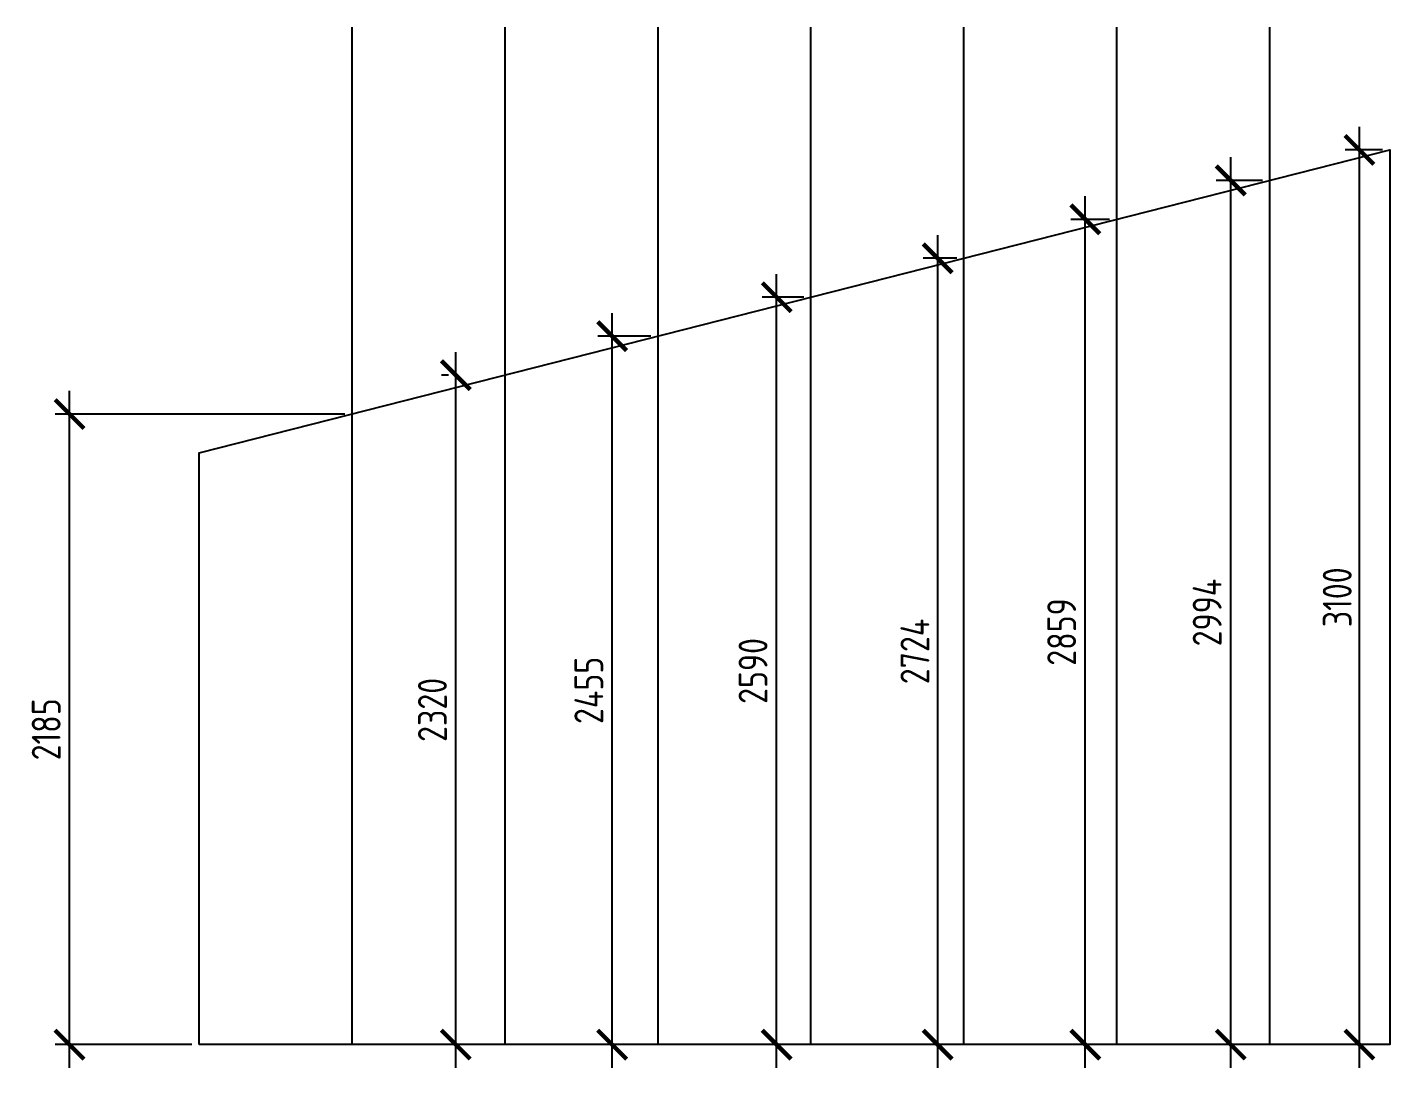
# Model space of a CAD drawing. Header units: millimetres. Extents: x 743280 to 1140305, y -337608 to -106611.
# Drawn here: x 932239 to 936960, y -262635 to -259031 of the extents above; entities that cross this region are included whole.
import ezdxf

# ---------------------------------------------------------------- set-up
doc = ezdxf.new("R2010")
doc.units = ezdxf.units.MM
doc.header["$PDMODE"] = 35
doc.layers.get('Defpoints').update_dxf_attribs({"color": 9})
doc.styles.add('GOST 2.304', font='CS_Gost2304.shx')
doc.dimstyles.new('СПДС', dxfattribs={"dimtxt": 2.5, "dimasz": 2.5, "dimexe": 1.25, "dimexo": 0.625, "dimtad": 1, "dimdec": 0, "dimtxsty": 'GOST 2.304', "dimblk": 'ARCHTICK', "dimblk1": 'ARCHTICK', "dimblk2": 'ARCHTICK', "dimcen": 2.5, "dimdle": 2, "dimadec": 0, "dimazin": 2, "dimtfac": 0.75, "dimtdec": 4, "dimtmove": 1, "dimatfit": 3, "dimfxl": 1, "dimtolj": 1, "dimarcsym": 1})

# ---------------------------------------------------------------- blocks, each defined once
blk = doc.blocks.new('*U690')
at = {"ltscale": 40}
blk.add_line((0, -1762.5, -25), (0, 1762.5, -25), dxfattribs=at)
blk = doc.blocks.new('*U691')
at = {"color": 0, "linetype": 'ByBlock', "lineweight": -2, "transparency": 16777216}
for p in [(0, 0), (530, 0), (1060, 0), (1590, 0), (2120, 0), (2650, 0), (3180, 0)]:
    blk.add_blockref('*U690', p, dxfattribs=at)
blk = doc.blocks.new('_ArchTick')
at = {"color": 0, "linetype": 'ByBlock', "const_width": 0.15}
blk.add_lwpolyline([(-0.5, -0.5), (0.5, 0.5)], dxfattribs=at)
blk = doc.blocks.new('*D692')
at = {"color": 0, "lineweight": -2, "ltscale": 40, "transparency": 16777216}
for p, q in [((932385.4, -262635.4), (932385.4, -260290.6)), ((933339.4, -260370.6), (932335.4, -260370.6)), ((932809.4, -262555.4), (932335.4, -262555.4))]:
    blk.add_line(p, q, dxfattribs=at)
at = {"layer": 'Defpoints', "color": 0, "ltscale": 40, "transparency": 16777216}
for p in [(932385.4, -260370.6), (933364.4, -260370.6), (932834.4, -262555.4)]:
    blk.add_point(p, dxfattribs=at)
at = {"color": 0, "lineweight": -2, "ltscale": 40, "transparency": 16777216, "xscale": 100, "yscale": 100, "zscale": 100}
for p, rotation in [((932385.4, -260370.6), 90), ((932385.4, -262555.4), 270)]:
    blk.add_blockref('_ArchTick', p, dxfattribs=dict(at, rotation=rotation))
at = {"color": 0, "ltscale": 40, "transparency": 16777216, "insert": (932304.5, -261463), "char_height": 100, "attachment_point": 5, "rotation": 90, "style": 'GOST 2.304'}
blk.add_mtext('\\A1;2185', dxfattribs=at)
blk = doc.blocks.new('*D693')
at = {"color": 0, "lineweight": -2, "ltscale": 40, "transparency": 16777216}
for p, q in [((933723.7, -262635.4), (933723.7, -260155.7)), ((933698.7, -260235.7), (933673.7, -260235.7)), ((933869.4, -262555.4), (933673.7, -262555.4))]:
    blk.add_line(p, q, dxfattribs=at)
at = {"layer": 'Defpoints', "color": 0, "ltscale": 40, "transparency": 16777216}
for p in [(933723.7, -260235.7), (933723.7, -260235.7), (933894.4, -262555.4)]:
    blk.add_point(p, dxfattribs=at)
at = {"color": 0, "lineweight": -2, "ltscale": 40, "transparency": 16777216, "xscale": 100, "yscale": 100, "zscale": 100}
for p, rotation in [((933723.7, -260235.7), 90), ((933723.7, -262555.4), 270)]:
    blk.add_blockref('_ArchTick', p, dxfattribs=dict(at, rotation=rotation))
at = {"color": 0, "ltscale": 40, "transparency": 16777216, "insert": (933642.8, -261395.6), "char_height": 100, "attachment_point": 5, "rotation": 90, "style": 'GOST 2.304'}
blk.add_mtext('\\A1;2320', dxfattribs=at)
blk = doc.blocks.new('*D694')
at = {"color": 0, "lineweight": -2, "ltscale": 40, "transparency": 16777216}
for p, q in [((934265.6, -262635.4), (934265.6, -260020.8)), ((934399.4, -260100.8), (934215.6, -260100.8)), ((934399.4, -262555.4), (934215.6, -262555.4))]:
    blk.add_line(p, q, dxfattribs=at)
at = {"layer": 'Defpoints', "color": 0, "ltscale": 40, "transparency": 16777216}
for p in [(934265.6, -260100.8), (934424.4, -260100.8), (934424.4, -262555.4)]:
    blk.add_point(p, dxfattribs=at)
at = {"color": 0, "lineweight": -2, "ltscale": 40, "transparency": 16777216, "xscale": 100, "yscale": 100, "zscale": 100}
for p, rotation in [((934265.6, -260100.8), 90), ((934265.6, -262555.4), 270)]:
    blk.add_blockref('_ArchTick', p, dxfattribs=dict(at, rotation=rotation))
at = {"color": 0, "ltscale": 40, "transparency": 16777216, "insert": (934184.7, -261328.1), "char_height": 100, "attachment_point": 5, "rotation": 90, "style": 'GOST 2.304'}
blk.add_mtext('\\A1;2455', dxfattribs=at)
blk = doc.blocks.new('*D695')
at = {"color": 0, "lineweight": -2, "ltscale": 40, "transparency": 16777216}
for p, q in [((934835.5, -262635.4), (934835.5, -259885.9)), ((934929.4, -259965.9), (934785.5, -259965.9)), ((934929.4, -262555.4), (934785.5, -262555.4))]:
    blk.add_line(p, q, dxfattribs=at)
at = {"layer": 'Defpoints', "color": 0, "ltscale": 40, "transparency": 16777216}
for p in [(934835.5, -259965.9), (934954.4, -259965.9), (934954.4, -262555.4)]:
    blk.add_point(p, dxfattribs=at)
at = {"color": 0, "lineweight": -2, "ltscale": 40, "transparency": 16777216, "xscale": 100, "yscale": 100, "zscale": 100}
for p, rotation in [((934835.5, -259965.9), 90), ((934835.5, -262555.4), 270)]:
    blk.add_blockref('_ArchTick', p, dxfattribs=dict(at, rotation=rotation))
at = {"color": 0, "ltscale": 40, "transparency": 16777216, "insert": (934753.7, -261260.7), "char_height": 100, "attachment_point": 5, "rotation": 90, "style": 'GOST 2.304'}
blk.add_mtext('\\A1;2590', dxfattribs=at)
blk = doc.blocks.new('*D696')
at = {"color": 0, "lineweight": -2, "ltscale": 40, "transparency": 16777216}
for p, q in [((935393.5, -262635.4), (935393.5, -259751)), ((935459.4, -259831), (935343.5, -259831)), ((935459.4, -262555.4), (935343.5, -262555.4))]:
    blk.add_line(p, q, dxfattribs=at)
at = {"layer": 'Defpoints', "color": 0, "ltscale": 40, "transparency": 16777216}
for p in [(935393.5, -259831), (935484.4, -259831), (935484.4, -262555.4)]:
    blk.add_point(p, dxfattribs=at)
at = {"color": 0, "lineweight": -2, "ltscale": 40, "transparency": 16777216, "xscale": 100, "yscale": 100, "zscale": 100}
for p, rotation in [((935393.5, -259831), 90), ((935393.5, -262555.4), 270)]:
    blk.add_blockref('_ArchTick', p, dxfattribs=dict(at, rotation=rotation))
at = {"color": 0, "ltscale": 40, "transparency": 16777216, "insert": (935314.7, -261193.2), "char_height": 100, "attachment_point": 5, "rotation": 90, "style": 'GOST 2.304'}
blk.add_mtext('\\A1;2724', dxfattribs=at)
blk = doc.blocks.new('*D697')
at = {"color": 0, "lineweight": -2, "ltscale": 40, "transparency": 16777216}
for p, q in [((935905, -262635.4), (935905, -259616.1)), ((935989.4, -259696.1), (935855, -259696.1)), ((935989.4, -262555.4), (935855, -262555.4))]:
    blk.add_line(p, q, dxfattribs=at)
at = {"layer": 'Defpoints', "color": 0, "ltscale": 40, "transparency": 16777216}
for p in [(935905, -259696.1), (936014.4, -259696.1), (936014.4, -262555.4)]:
    blk.add_point(p, dxfattribs=at)
at = {"color": 0, "lineweight": -2, "ltscale": 40, "transparency": 16777216, "xscale": 100, "yscale": 100, "zscale": 100}
for p, rotation in [((935905, -259696.1), 90), ((935905, -262555.4), 270)]:
    blk.add_blockref('_ArchTick', p, dxfattribs=dict(at, rotation=rotation))
at = {"color": 0, "ltscale": 40, "transparency": 16777216, "insert": (935823.2, -261125.8), "char_height": 100, "attachment_point": 5, "rotation": 90, "style": 'GOST 2.304'}
blk.add_mtext('\\A1;2859', dxfattribs=at)
blk = doc.blocks.new('*D698')
at = {"color": 0, "lineweight": -2, "ltscale": 40, "transparency": 16777216}
for p, q in [((936408.9, -262635.4), (936408.9, -259481.2)), ((936519.4, -259561.2), (936358.9, -259561.2)), ((936519.4, -262555.4), (936358.9, -262555.4))]:
    blk.add_line(p, q, dxfattribs=at)
at = {"layer": 'Defpoints', "color": 0, "ltscale": 40, "transparency": 16777216}
for p in [(936408.9, -259561.2), (936544.4, -259561.2), (936544.4, -262555.4)]:
    blk.add_point(p, dxfattribs=at)
at = {"color": 0, "lineweight": -2, "ltscale": 40, "transparency": 16777216, "xscale": 100, "yscale": 100, "zscale": 100}
for p, rotation in [((936408.9, -259561.2), 90), ((936408.9, -262555.4), 270)]:
    blk.add_blockref('_ArchTick', p, dxfattribs=dict(at, rotation=rotation))
at = {"color": 0, "ltscale": 40, "transparency": 16777216, "insert": (936327.2, -261058.3), "char_height": 100, "attachment_point": 5, "rotation": 90, "style": 'GOST 2.304'}
blk.add_mtext('\\A1;2994', dxfattribs=at)
blk = doc.blocks.new('*D699')
at = {"color": 0, "lineweight": -2, "ltscale": 40, "transparency": 16777216}
for p, q in [((936855, -262635.4), (936855, -259375.4)), ((936934.9, -259455.4), (936805, -259455.4)), ((936934.9, -262555.4), (936805, -262555.4))]:
    blk.add_line(p, q, dxfattribs=at)
at = {"layer": 'Defpoints', "color": 0, "ltscale": 40, "transparency": 16777216}
for p in [(936855, -259455.4), (936959.9, -259455.4), (936959.9, -262555.4)]:
    blk.add_point(p, dxfattribs=at)
at = {"color": 0, "lineweight": -2, "ltscale": 40, "transparency": 16777216, "xscale": 100, "yscale": 100, "zscale": 100}
for p, rotation in [((936855, -259455.4), 90), ((936855, -262555.4), 270)]:
    blk.add_blockref('_ArchTick', p, dxfattribs=dict(at, rotation=rotation))
at = {"color": 0, "ltscale": 40, "transparency": 16777216, "insert": (936777.9, -261005.4), "char_height": 100, "attachment_point": 5, "rotation": 90, "style": 'GOST 2.304'}
blk.add_mtext('\\A1;3100', dxfattribs=at)

msp = doc.modelspace()

# ---------------------------------------------------------------- linework, layer by layer
at = {"ltscale": 40}
msp.add_lwpolyline([(932834.4, -262555.4), (932834.4, -260505.4), (936959.9, -259455.4), (936959.9, -262555.4), (932834.4, -262555.4)], dxfattribs=at)

# ---------------------------------------------------------------- block references
msp.add_blockref('*U691', (933364.4, -260793, 25))

# ---------------------------------------------------------------- dimensions: what is measured, and where the dimension line sits
for base, p1, p2, picture, middle in [((936855, -259455.4), (936959.9, -262555.4), (936959.9, -259455.4), '*D699', (936777.9, -261005.4)), ((936408.9, -259561.2), (936544.4, -262555.4), (936544.4, -259561.2), '*D698', (936327.2, -261058.3)), ((935905, -259696.1), (936014.4, -262555.4), (936014.4, -259696.1), '*D697', (935823.2, -261125.8)), ((935393.5, -259831), (935484.4, -262555.4), (935484.4, -259831), '*D696', (935314.7, -261193.2)), ((934835.5106, -259965.8754), (934954.4277, -262555.4498), (934954.4277, -259965.8754), '*D695', (934753.7439, -261260.6626)), ((934265.6, -260100.8), (934424.4, -262555.4), (934424.4, -260100.8), '*D694', (934184.7, -261328.1)), ((933723.7, -260235.7), (933894.4, -262555.4), (933723.7, -260235.7), '*D693', (933642.8, -261395.6)), ((932385.4, -260370.6), (932834.4, -262555.4), (933364.4, -260370.6), '*D692', (932304.5, -261463))]:
    dim = msp.add_linear_dim(base=base, p1=p1, p2=p2, angle=90, dimstyle='СПДС', override={"dimscale": 40}, dxfattribs=at)
    dim.commit()
    dim.dimension.update_dxf_attribs({"geometry": picture, "text_midpoint": middle})

doc.saveas('drawing.dxf')
